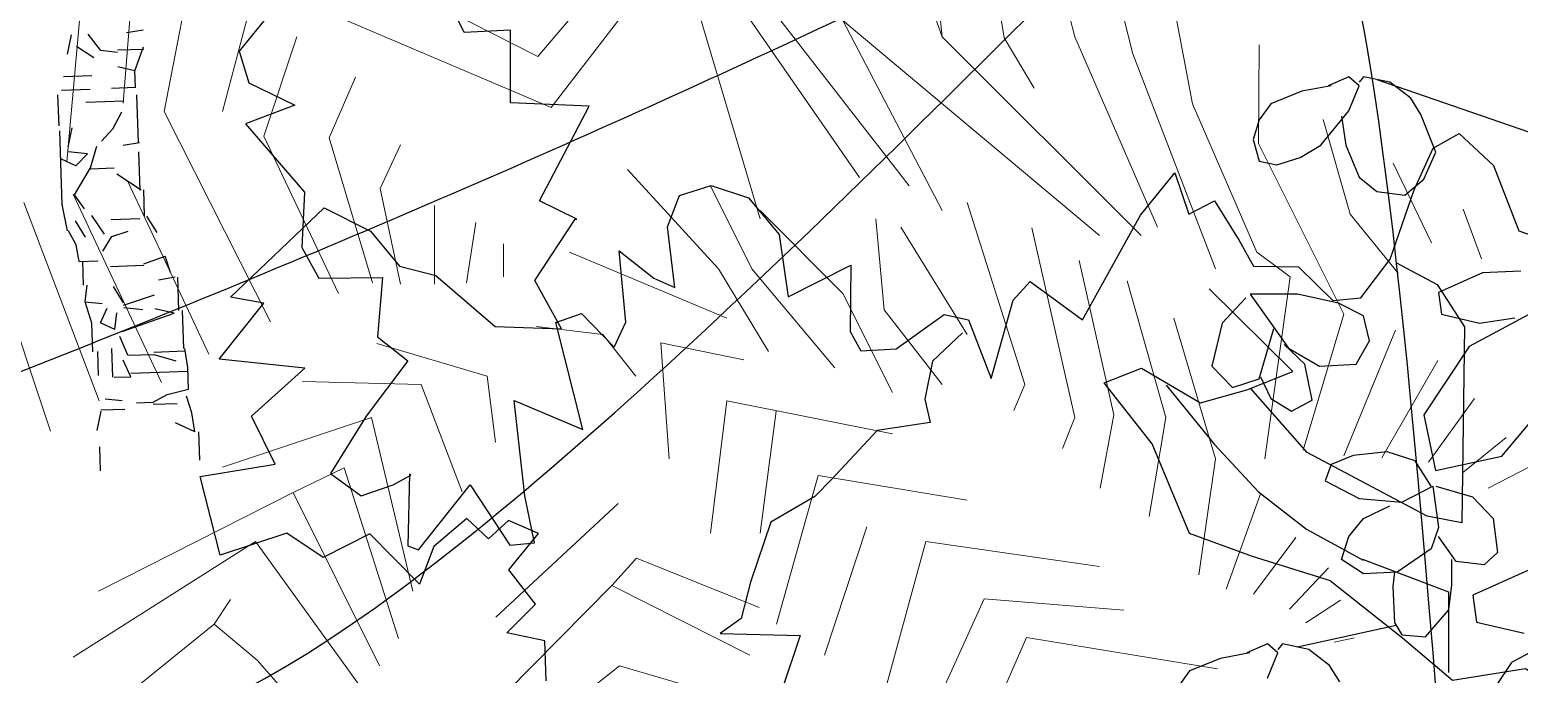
# Model space of a CAD drawing. Header units: metres. Extents: x 10 to 239, y 2 to 253.
# Drawn here: x 61.779 to 65.144, y 235.907 to 237.365 of the extents above; entities that cross this region are included whole.
import ezdxf

# ---------------------------------------------------------------- set-up
doc = ezdxf.new("R2010")
doc.units = ezdxf.units.M
doc.header["$MEASUREMENT"] = 0
doc.layers.add('1', color=7, linetype='Continuous')
doc.layers.add('bloques ARBOLES', color=7, linetype='Continuous', true_color=0xb8d897)

# ---------------------------------------------------------------- blocks, each defined once
blk = doc.blocks.new('arbolote')
at = {"layer": 'bloques ARBOLES'}
for points in [[(3.4838, 5.785), (3.4814, 5.8759), (3.3952, 5.8939), (3.4603, 5.9583), (3.4, 6.036), (3.4666, 6.1181), (3.3993, 6.1476), (3.354, 6.1065), (3.3051, 6.1524), (3.2301, 6.0889), (3.1982, 6.0039), (3.1375, 6.0647), (3.0861, 6.1177), (2.98, 6.0638), (2.898, 6.1194), (2.7474, 6.0691), (2.7024, 6.2471), (2.872, 6.2749), (2.8183, 6.3839), (2.9388, 6.4924), (2.7453, 6.5124), (2.8464, 6.6395), (2.7708, 6.6527), (2.9828, 6.8553), (2.9828, 6.8553), (3.0869, 6.8019), (3.1531, 6.7227), (3.235, 6.702), (3.3689, 6.5863), (3.5188, 6.5809), (3.4582, 6.6905), (3.5493, 6.8293), (3.5533, 6.829), (3.4691, 6.8708), (3.5814, 7.0846), (3.4038, 7.0923), (3.4035, 7.2567), (3.2985, 7.2514), (3.239, 7.3749)], [(-2.3106, 7.3842), (-2.3693, 7.3124), (-2.3473, 7.2408), (-2.243, 7.1904), (-2.355, 7.1479), (-2.2214, 6.9934), (-2.2278, 6.8684), (-2.1888, 6.7985), (-2.0452, 6.8005), (-2.0563, 6.666), (-1.9881, 6.6116), (-2.0821, 6.4869), (-2.1626, 6.3571), (-2.0931, 6.3065), (-2.0213, 6.3315), (-1.9816, 6.3531), (-1.9844, 6.3563), (-1.9879, 6.1932), (-1.9638, 6.1843), (-1.847, 6.331), (-1.7577, 6.1951), (-1.7015, 6.2004), (-1.7235, 6.3068), (-1.7476, 6.5219), (-1.5927, 6.4563), (-1.6533, 6.6984), (-1.5958, 6.7185), (-1.5215, 6.6426), (-1.4958, 6.6993), (-1.5104, 6.8608), (-1.4319, 6.7985), (-1.3848, 6.7777), (-1.4013, 6.9145), (-1.3745, 6.986), (-1.303, 7.008), (-1.2186, 6.9801), (-1.1488, 6.8976), (-1.1286, 6.7565), (-0.9872, 6.8285), (-0.9887, 6.6782), (-0.9644, 6.6344), (-0.8844, 6.6387), (-0.7764, 6.7164), (-0.7215, 6.7049), (-0.6698, 6.5721), (-0.6203, 6.7493), (-0.582, 6.7909), (-0.4636, 6.7044), (-0.3325, 6.9416), (-0.2549, 7.0367), (-0.2237, 6.9435), (-0.1655, 6.9736), (-0.1101, 6.8843), (-0.0771, 6.8258), (0.0243, 6.8244), (0.1017, 6.7483), (0.1649, 6.754), (0.231, 6.8421), (0.2858, 6.9989), (0.3284, 7.093), (0.3869, 7.126), (0.4646, 7.0538), (0.5221, 6.9057), (0.5869, 6.8834)], [(0.2442, 6.8341), (0.3375, 6.7843), (0.3995, 6.6887), (0.3936, 6.2457)], [(-0.0926, 6.5464), (0.0111, 6.5874), (-0.1776, 6.7745)], [(-0.735, 6.6751), (-0.803, 6.611), (-0.8201, 6.5248), (-0.8076, 6.472), (-0.9276, 6.454), (-1.0303, 6.344), (-1.0683, 6.3053), (-1.1678, 6.2468), (-1.2139, 6.1112), (-1.2346, 6.0293), (-1.2822, 5.9954), (-1.1014, 5.9904), (-1.1846, 5.7433)], [(0.0964, 6.1142), (-0.0793, 6.1691), (-0.2219, 6.2214), (-0.3067, 6.4243), (-0.415, 6.562), (-0.3308, 6.5956), (-0.1973, 6.5167), (-0.0926, 6.5464)], [(-0.2745, 6.5566), (-0.1656, 6.4228), (-0.0658, 6.3153), (0.0425, 6.2309), (0.1707, 6.1611)], [(0.3936, 6.2457), (0.3153, 6.2605), (0.0441, 6.4046), (-0.0841, 6.5498)], [(0.1685, 6.1631), (0.3634, 6.0897), (0.3634, 5.9072)], [(0.0964, 6.1142), (0.2592, 5.9854), (0.3721, 5.8898), (0.5371, 5.9159), (0.6604, 5.8345)]]:
    blk.add_lwpolyline(points, dxfattribs=at)
blk = doc.blocks.new('A$C3F3B40B0')
at = {"layer": 'bloques ARBOLES'}
for p, q in [((143.2, 1127.4), (116.7, 1122.5)), ((159.1, 1135.5), (140.5, 1127.4)), ((168.3, 1127.4), (159.1, 1135.5)), ((159.1, 1104.8), (168.3, 1127.4)), ((172.3, 1135.5), (168.3, 1130.6)), ((196.1, 1130.6), (172.3, 1135.5)), ((338.3, 1079.5), (184.7, 1132.6)), ((214.7, 1116.1), (196.1, 1130.6)), ((116.7, 1122.5), (88.9, 1111.2)), ((223.9, 1101.5), (214.7, 1116.1)), ((88.9, 1111.2), (78.3, 1096.7)), ((133.9, 1074), (159.1, 1104.8)), ((152.5, 1099.9), (156.4, 1074)), ((237.2, 1067.6), (223.9, 1101.5)), ((78.3, 1096.7), (73.1, 1078.9)), ((73.1, 1078.9), (78.3, 1059.5)), ((115.4, 1062.7), (133.9, 1074)), ((156.4, 1074), (168.3, 1045)), ((78.3, 1059.5), (94.2, 1056.3)), ((94.2, 1056.3), (115.4, 1062.7)), ((226.6, 1043.3), (237.2, 1067.6)), ((168.3, 1045), (184.2, 1032)), ((184.2, 1032), (209.4, 1028.8)), ((209.4, 1028.8), (226.6, 1043.3)), ((279.3, 958.9), (239.6, 941.1)), ((313.8, 960.5), (279.3, 958.9)), ((70.4, 939.6), (88.9, 913.7)), ((112.8, 939.6), (70.4, 939.6)), ((149.8, 931.5), (112.8, 939.6)), ((239.6, 941.1), (242.3, 921.7)), ((357.4, 941.1), (267.4, 892.6)), ((66.4, 936.4), (45.3, 913.7)), ((172.3, 920.2), (149.8, 931.5)), ((45.3, 913.7), (36, 874.9)), ((88.9, 913.7), (104.8, 891.1)), ((177.6, 897.6), (172.3, 920.2)), ((242.3, 921.7), (276.7, 913.6)), ((276.7, 913.6), (308.5, 918.5)), ((78.3, 863.6), (91.6, 908.9)), ((165.7, 876.6), (177.6, 897.6)), ((119.4, 876.6), (100.8, 894.3)), ((104.8, 891.1), (132.6, 874.9)), ((267.4, 892.6), (226.4, 831.2)), ((36, 874.9), (54.5, 855.6)), ((126, 844.2), (119.4, 876.6)), ((132.6, 874.9), (165.7, 876.6)), ((54.5, 855.6), (78.3, 863.6)), ((79.7, 865.3), (88.9, 845.9)), ((88.9, 845.9), (107.5, 834.5)), ((107.5, 834.5), (126, 844.2)), ((226.4, 831.2), (237, 781.1)), ((296.6, 794), (337.6, 842.5)), ((163, 794.5), (143.2, 786.4)), ((193.5, 797.7), (163, 794.5)), ((218.6, 789.6), (193.5, 797.7)), ((237, 781.1), (296.6, 794)), ((143.2, 786.4), (137.9, 771.8)), ((233.2, 767), (218.6, 789.6)), ((137.9, 771.8), (168.3, 755.7)), ((206.7, 752.4), (234.5, 767)), ((234.5, 767), (239.8, 729.8)), ((237.2, 767), (270.2, 757.3)), ((168.3, 755.7), (206.7, 752.4)), ((270.2, 757.3), (288.8, 737.9)), ((159.1, 721.7), (172.3, 737.9)), ((172.3, 737.9), (196.1, 749.2)), ((288.8, 737.9), (292.7, 707.2)), ((239.8, 729.8), (233.2, 710.4)), ((152.5, 700.7), (159.1, 721.7)), ((233.2, 710.4), (202.7, 689.4)), ((255.7, 699.1), (239.8, 721.7)), ((172.3, 687.8), (152.5, 700.7)), ((251.7, 678.1), (251.7, 700.7)), ((280.8, 695.9), (255.7, 699.1)), ((292.7, 707.2), (280.8, 695.9)), ((202.7, 689.4), (172.3, 687.8)), ((200.1, 689.4), (198.8, 676.5)), ((320.2, 691), (270.6, 668.7)), ((198.8, 676.5), (200.1, 644.2)), ((249.1, 655.5), (251.7, 678.1)), ((270.6, 668.7), (273.9, 644.5)), ((417.8, 668.7), (305.3, 608.1)), ((200.1, 644.2), (206.7, 632.9)), ((227.9, 631.2), (249.1, 655.5)), ((273.9, 644.5), (316.9, 634.4)), ((201.7, 641.3), (112.8, 621.9)), ((206.7, 632.9), (227.9, 631.2)), ((70.1, 616.7), (43.7, 611.8)), ((86, 624.8), (67.5, 616.7)), ((95.3, 616.7), (86, 624.8)), ((86, 594.1), (95.3, 616.7)), ((99.3, 624.8), (95.3, 619.9)), ((123.1, 619.9), (99.3, 624.8)), ((141.6, 605.4), (123.1, 619.9)), ((43.7, 611.8), (15.9, 600.5)), ((150.9, 590.8), (141.6, 605.4)), ((305.3, 608.1), (254, 531.4)), ((15.9, 600.5), (5.3, 586))]:
    blk.add_line(p, q, dxfattribs=at)
blk = doc.blocks.new('arb-alz-77')
at = {"layer": 'bloques ARBOLES', "linetype": 'Continuous'}
for p, q in [((-0.4101, 1.8539), (-0.3887, 1.9541)), ((-0.4101, 1.8539), (-0.3887, 1.9541)), ((-0.4101, 1.8539), (-0.3887, 1.9541)), ((-0.4101, 1.8539), (-0.3887, 1.9541)), ((-0.4101, 1.8539), (-0.3887, 1.9541)), ((-0.2364, 1.8721), (-0.3015, 1.9571)), ((-0.2364, 1.8721), (-0.3015, 1.9571)), ((-0.2364, 1.8721), (-0.3015, 1.9571)), ((-0.0158, 1.9792), (-0.1025, 1.9638)), ((-0.0158, 1.9792), (-0.1025, 1.9638)), ((-0.0158, 1.9792), (-0.1025, 1.9638)), ((-0.0158, 1.9792), (-0.1025, 1.9638)), ((-0.0158, 1.9792), (-0.1025, 1.9638)), ((-0.0158, 1.9792), (-0.1025, 1.9638)), ((-0.2725, 1.8336), (-0.3617, 1.8928)), ((-0.2725, 1.8336), (-0.3617, 1.8928)), ((-0.2725, 1.8336), (-0.3617, 1.8928)), ((-0.2725, 1.8336), (-0.3617, 1.8928)), ((-0.1489, 1.8626), (-0.2364, 1.8721)), ((-0.1489, 1.8626), (-0.2364, 1.8721)), ((-0.1489, 1.8626), (-0.2364, 1.8721)), ((-0.1489, 1.8626), (-0.2364, 1.8721)), ((-0.1492, 1.875), (-0.0125, 1.8796)), ((-0.1492, 1.875), (-0.0125, 1.8796)), ((-0.1492, 1.875), (-0.0125, 1.8796)), ((-0.1492, 1.875), (-0.0125, 1.8796)), ((-0.1492, 1.875), (-0.0125, 1.8796)), ((-0.1492, 1.875), (-0.0125, 1.8796)), ((-0.1492, 1.875), (-0.0125, 1.8796)), ((-0.1492, 1.875), (-0.0125, 1.8796)), ((-0.1492, 1.875), (-0.0125, 1.8796)), ((-0.1492, 1.875), (-0.0125, 1.8796)), ((-0.0585, 1.766), (-0.0129, 1.8921)), ((-0.0585, 1.766), (-0.0129, 1.8921)), ((-0.0585, 1.766), (-0.0129, 1.8921)), ((-0.0585, 1.766), (-0.0129, 1.8921)), ((-0.0585, 1.766), (-0.0129, 1.8921)), ((-0.0585, 1.766), (-0.0129, 1.8921)), ((-0.0585, 1.766), (-0.0129, 1.8921)), ((-0.0585, 1.766), (-0.0129, 1.8921)), ((-0.0585, 1.766), (-0.1463, 1.788)), ((-0.2818, 1.7398), (-0.4311, 1.7347)), ((-0.2818, 1.7398), (-0.4311, 1.7347)), ((-0.2818, 1.7398), (-0.4311, 1.7347)), ((-0.2818, 1.7398), (-0.4311, 1.7347)), ((-0.2818, 1.7398), (-0.4311, 1.7347)), ((-0.2818, 1.7398), (-0.4311, 1.7347)), ((-0.2818, 1.7398), (-0.4311, 1.7347)), ((-0.2818, 1.7398), (-0.4311, 1.7347)), ((-0.2818, 1.7398), (-0.4311, 1.7347)), ((-0.0555, 1.679), (-0.0585, 1.766)), ((-0.4535, 1.4787), (-0.459, 1.6404)), ((-0.4535, 1.4787), (-0.459, 1.6404)), ((-0.4535, 1.4787), (-0.459, 1.6404)), ((-0.4535, 1.4787), (-0.459, 1.6404)), ((-0.4412, 1.6659), (-0.2919, 1.671)), ((-0.4412, 1.6659), (-0.2919, 1.671)), ((-0.4412, 1.6659), (-0.2919, 1.671)), ((-0.4412, 1.6659), (-0.2919, 1.671)), ((-0.0555, 1.679), (-0.1799, 1.6748)), ((-0.0555, 1.679), (-0.1799, 1.6748)), ((-0.0555, 1.679), (-0.1799, 1.6748)), ((-0.0555, 1.679), (-0.1799, 1.6748)), ((-0.0555, 1.679), (-0.1799, 1.6748)), ((-0.0555, 1.679), (-0.1799, 1.6748)), ((-0.0396, 1.3931), (-0.048, 1.6419)), ((-0.0396, 1.3931), (-0.048, 1.6419)), ((-0.0396, 1.3931), (-0.048, 1.6419)), ((-0.0396, 1.3931), (-0.048, 1.6419)), ((-0.0396, 1.3931), (-0.048, 1.6419)), ((-0.0396, 1.3931), (-0.048, 1.6419)), ((-0.0396, 1.3931), (-0.048, 1.6419)), ((-0.0396, 1.3931), (-0.048, 1.6419)), ((-0.0396, 1.3931), (-0.048, 1.6419)), ((-0.0396, 1.3931), (-0.048, 1.6419)), ((-0.1154, 1.6085), (-0.3145, 1.6017)), ((-0.1154, 1.6085), (-0.3145, 1.6017)), ((-0.1154, 1.6085), (-0.3145, 1.6017)), ((-0.1154, 1.6085), (-0.3145, 1.6017)), ((-0.1154, 1.6085), (-0.3145, 1.6017)), ((-0.1154, 1.6085), (-0.3145, 1.6017)), ((-0.1154, 1.6085), (-0.3145, 1.6017)), ((-0.1154, 1.6085), (-0.3145, 1.6017)), ((-0.1154, 1.6085), (-0.3145, 1.6017)), ((-0.1154, 1.6085), (-0.3145, 1.6017)), ((-0.1154, 1.6085), (-0.3145, 1.6017)), ((-0.1727, 1.4633), (-0.1259, 1.5521)), ((-0.1727, 1.4633), (-0.1259, 1.5521)), ((-0.1727, 1.4633), (-0.1259, 1.5521)), ((-0.1727, 1.4633), (-0.1259, 1.5521)), ((-0.1727, 1.4633), (-0.1259, 1.5521)), ((-0.1727, 1.4633), (-0.1259, 1.5521)), ((-0.1727, 1.4633), (-0.1259, 1.5521)), ((-0.1727, 1.4633), (-0.1259, 1.5521)), ((-0.4365, 1.0682), (-0.4495, 1.4539)), ((-0.4365, 1.0682), (-0.4495, 1.4539)), ((-0.4365, 1.0682), (-0.4495, 1.4539)), ((-0.4365, 1.0682), (-0.4495, 1.4539)), ((-0.4365, 1.0682), (-0.4495, 1.4539)), ((-0.4365, 1.0682), (-0.4495, 1.4539)), ((-0.4061, 1.3681), (-0.3847, 1.4685)), ((-0.4061, 1.3681), (-0.3847, 1.4685)), ((-0.4061, 1.3681), (-0.3847, 1.4685)), ((-0.4061, 1.3681), (-0.3847, 1.4685)), ((-0.4061, 1.3681), (-0.3847, 1.4685)), ((-0.4061, 1.3681), (-0.3847, 1.4685)), ((-0.4061, 1.3681), (-0.3847, 1.4685)), ((-0.4061, 1.3681), (-0.3847, 1.4685)), ((-0.4061, 1.3681), (-0.3847, 1.4685)), ((-0.4061, 1.3681), (-0.3847, 1.4685)), ((-0.4061, 1.3681), (-0.3847, 1.4685)), ((-0.4061, 1.3681), (-0.3847, 1.4685)), ((-0.4061, 1.3681), (-0.3847, 1.4685)), ((-0.4061, 1.3681), (-0.3847, 1.4685)), ((-0.4061, 1.3681), (-0.3847, 1.4685)), ((-0.2329, 1.399), (-0.1727, 1.4633)), ((-0.2329, 1.399), (-0.1727, 1.4633)), ((-0.2329, 1.399), (-0.1727, 1.4633)), ((-0.2329, 1.399), (-0.1727, 1.4633)), ((-0.2329, 1.399), (-0.1727, 1.4633)), ((-0.3055, 1.3342), (-0.4053, 1.3433)), ((-0.3055, 1.3342), (-0.4053, 1.3433)), ((-0.3055, 1.3342), (-0.3655, 1.2699)), ((-0.3055, 1.3342), (-0.3655, 1.2699)), ((-0.3055, 1.3342), (-0.3655, 1.2699)), ((-0.3055, 1.3342), (-0.3655, 1.2699)), ((-0.3055, 1.3342), (-0.3655, 1.2699)), ((-0.3055, 1.3342), (-0.3655, 1.2699)), ((-0.2904, 1.2599), (-0.2569, 1.3732)), ((-0.2904, 1.2599), (-0.2569, 1.3732)), ((-0.2904, 1.2599), (-0.2569, 1.3732)), ((-0.2904, 1.2599), (-0.2569, 1.3732)), ((-0.2904, 1.2599), (-0.2569, 1.3732)), ((-0.2904, 1.2599), (-0.2569, 1.3732)), ((-0.2904, 1.2599), (-0.2569, 1.3732)), ((-0.2904, 1.2599), (-0.2569, 1.3732)), ((-0.2904, 1.2599), (-0.2569, 1.3732)), ((-0.2904, 1.2599), (-0.2569, 1.3732)), ((-0.2904, 1.2599), (-0.2569, 1.3732)), ((-0.2904, 1.2599), (-0.2569, 1.3732)), ((-0.12, 1.3778), (-0.0334, 1.3933)), ((-0.12, 1.3778), (-0.0334, 1.3933)), ((-0.12, 1.3778), (-0.0334, 1.3933)), ((-0.12, 1.3778), (-0.0334, 1.3933)), ((-0.12, 1.3778), (-0.0334, 1.3933)), ((-0.0311, 1.1441), (-0.0379, 1.3433)), ((-0.0311, 1.1441), (-0.0379, 1.3433)), ((-0.0311, 1.1441), (-0.0379, 1.3433)), ((-0.0311, 1.1441), (-0.0379, 1.3433)), ((-0.0311, 1.1441), (-0.0379, 1.3433)), ((-0.0311, 1.1441), (-0.0379, 1.3433)), ((-0.0311, 1.1441), (-0.0379, 1.3433)), ((-0.3655, 1.2699), (-0.4414, 1.3047)), ((-0.3655, 1.2699), (-0.4414, 1.3047)), ((-0.3655, 1.2699), (-0.4414, 1.3047)), ((-0.3655, 1.2699), (-0.4414, 1.3047)), ((-0.3655, 1.2699), (-0.4414, 1.3047)), ((-0.3655, 1.2699), (-0.4414, 1.3047)), ((-0.3729, 1.1202), (-0.2904, 1.2599)), ((-0.3729, 1.1202), (-0.2904, 1.2599)), ((-0.3729, 1.1202), (-0.2904, 1.2599)), ((-0.3729, 1.1202), (-0.2904, 1.2599)), ((-0.3729, 1.1202), (-0.2904, 1.2599)), ((-0.3729, 1.1202), (-0.2904, 1.2599)), ((-0.3729, 1.1202), (-0.2904, 1.2599)), ((-0.1659, 1.258), (-0.2902, 1.2538)), ((-0.1659, 1.258), (-0.2902, 1.2538)), ((-0.1659, 1.258), (-0.2902, 1.2538)), ((-0.1659, 1.258), (-0.2902, 1.2538)), ((-0.1659, 1.258), (-0.2902, 1.2538)), ((-0.1659, 1.258), (-0.2902, 1.2538)), ((-0.1659, 1.258), (-0.2902, 1.2538)), ((-0.025, 1.1444), (-0.1523, 1.2273)), ((-0.025, 1.1444), (-0.1523, 1.2273)), ((-0.025, 1.1444), (-0.1523, 1.2273)), ((-0.3206, 1.0472), (-0.3729, 1.1202)), ((-0.3206, 1.0472), (-0.3729, 1.1202)), ((-0.3206, 1.0472), (-0.3729, 1.1202)), ((-0.3206, 1.0472), (-0.3729, 1.1202)), ((-0.0079, 1.0079), (-0.0125, 1.1448)), ((-0.0079, 1.0079), (-0.0125, 1.1448)), ((-0.0079, 1.0079), (-0.0125, 1.1448)), ((-0.0079, 1.0079), (-0.0125, 1.1448)), ((-0.0079, 1.0079), (-0.0125, 1.1448)), ((-0.0079, 1.0079), (-0.0125, 1.1448)), ((-0.4101, 0.932), (-0.4365, 1.0682)), ((-0.4101, 0.932), (-0.4365, 1.0682)), ((-0.2165, 0.9137), (-0.282, 1.0111)), ((-0.2165, 0.9137), (-0.282, 1.0111)), ((-0.2165, 0.9137), (-0.282, 1.0111)), ((-0.2165, 0.9137), (-0.282, 1.0111)), ((-0.2165, 0.9137), (-0.282, 1.0111)), ((-0.2165, 0.9137), (-0.282, 1.0111)), ((-0.3641, 0.8589), (-0.4039, 0.9323)), ((-0.3641, 0.8589), (-0.4039, 0.9323)), ((-0.3641, 0.8589), (-0.4039, 0.9323)), ((-0.3641, 0.8589), (-0.4039, 0.9323)), ((-0.3641, 0.8589), (-0.4039, 0.9323)), ((-0.3641, 0.8589), (-0.4039, 0.9323)), ((-0.3641, 0.8589), (-0.4039, 0.9323)), ((-0.3641, 0.8589), (-0.4039, 0.9323)), ((-0.3641, 0.8589), (-0.4039, 0.9323)), ((-0.3641, 0.8589), (-0.4039, 0.9323)), ((-0.3156, 0.898), (-0.3683, 0.9833)), ((-0.3156, 0.898), (-0.3683, 0.9833)), ((-0.3156, 0.898), (-0.3683, 0.9833)), ((-0.3156, 0.898), (-0.3683, 0.9833)), ((-0.3156, 0.898), (-0.3683, 0.9833)), ((-0.0324, 0.9946), (-0.1817, 0.9896)), ((-0.0324, 0.9946), (-0.1817, 0.9896)), ((-0.0324, 0.9946), (-0.1817, 0.9896)), ((-0.0324, 0.9946), (-0.1817, 0.9896)), ((0.0573, 0.9229), (0.0045, 1.0084)), ((0.0573, 0.9229), (0.0045, 1.0084)), ((0.0573, 0.9229), (0.0045, 1.0084)), ((-0.3488, 0.7721), (-0.3641, 0.8589)), ((-0.3488, 0.7721), (-0.3641, 0.8589)), ((-0.3488, 0.7721), (-0.3641, 0.8589)), ((-0.3488, 0.7721), (-0.3641, 0.8589)), ((-0.3488, 0.7721), (-0.3641, 0.8589)), ((-0.3488, 0.7721), (-0.3641, 0.8589)), ((-0.2259, 0.8262), (-0.1787, 0.9025)), ((-0.2259, 0.8262), (-0.1787, 0.9025)), ((-0.2259, 0.8262), (-0.1787, 0.9025)), ((-0.2259, 0.8262), (-0.1787, 0.9025)), ((-0.1787, 0.9025), (-0.0925, 0.9303)), ((-0.1787, 0.9025), (-0.0925, 0.9303)), ((-0.1787, 0.9025), (-0.0925, 0.9303)), ((-0.1787, 0.9025), (-0.0925, 0.9303)), ((-0.1787, 0.9025), (-0.0925, 0.9303)), ((-0.1787, 0.9025), (-0.0925, 0.9303)), ((-0.1787, 0.9025), (-0.0925, 0.9303)), ((-0.1787, 0.9025), (-0.0925, 0.9303)), ((-0.1787, 0.9025), (-0.0925, 0.9303)), ((-0.1787, 0.9025), (-0.0925, 0.9303)), ((-0.012, 0.7587), (0.0987, 0.7998)), ((-0.012, 0.7587), (0.0987, 0.7998)), ((-0.012, 0.7587), (0.0987, 0.7998)), ((-0.012, 0.7587), (0.0987, 0.7998)), ((-0.012, 0.7587), (0.0987, 0.7998)), ((0.1266, 0.7136), (0.0987, 0.7998)), ((0.1266, 0.7136), (0.0987, 0.7998)), ((0.1266, 0.7136), (0.0987, 0.7998)), ((0.1266, 0.7136), (0.0987, 0.7998)), ((0.1266, 0.7136), (0.0987, 0.7998)), ((0.1266, 0.7136), (0.0987, 0.7998)), ((0.1266, 0.7136), (0.0987, 0.7998)), ((0.1266, 0.7136), (0.0987, 0.7998)), ((0.1266, 0.7136), (0.0987, 0.7998)), ((0.1266, 0.7136), (0.0987, 0.7998)), ((0.1266, 0.7136), (0.0987, 0.7998)), ((-0.3488, 0.7721), (-0.2492, 0.7756)), ((-0.3488, 0.7721), (-0.2492, 0.7756)), ((-0.3488, 0.7721), (-0.2492, 0.7756)), ((-0.3488, 0.7721), (-0.2492, 0.7756)), ((-0.3488, 0.7721), (-0.2492, 0.7756)), ((-0.3259, 0.6484), (-0.3301, 0.7728)), ((-0.3259, 0.6484), (-0.3301, 0.7728)), ((-0.3259, 0.6484), (-0.3301, 0.7728)), ((-0.3259, 0.6484), (-0.3301, 0.7728)), ((-0.3259, 0.6484), (-0.3301, 0.7728)), ((-0.3259, 0.6484), (-0.3301, 0.7728)), ((-0.1859, 0.7465), (-0.0118, 0.7524)), ((-0.1859, 0.7465), (-0.0118, 0.7524)), ((-0.3166, 0.5616), (-0.3072, 0.649)), ((-0.3166, 0.5616), (-0.3072, 0.649)), ((-0.3166, 0.5616), (-0.3072, 0.649)), ((-0.1172, 0.5558), (-0.17, 0.6413)), ((-0.1172, 0.5558), (-0.17, 0.6413)), ((0.1522, 0.6895), (0.0656, 0.6741)), ((0.1522, 0.6895), (0.0656, 0.6741)), ((0.1522, 0.6895), (0.0656, 0.6741)), ((0.1707, 0.5157), (0.1648, 0.69)), ((0.1707, 0.5157), (0.1648, 0.69)), ((0.1707, 0.5157), (0.1648, 0.69)), ((0.1707, 0.5157), (0.1648, 0.69)), ((0.1707, 0.5157), (0.1648, 0.69)), ((0.1707, 0.5157), (0.1648, 0.69)), ((0.1707, 0.5157), (0.1648, 0.69)), ((0.1707, 0.5157), (0.1648, 0.69)), ((0.1707, 0.5157), (0.1648, 0.69)), ((0.1707, 0.5157), (0.1648, 0.69)), ((0.1707, 0.5157), (0.1648, 0.69)), ((0.1707, 0.5157), (0.1648, 0.69)), ((0.1707, 0.5157), (0.1648, 0.69)), ((0.1707, 0.5157), (0.1648, 0.69)), ((0.1707, 0.5157), (0.1648, 0.69)), ((0.1707, 0.5157), (0.1648, 0.69)), ((0.1707, 0.5157), (0.1648, 0.69)), ((0.1707, 0.5157), (0.1648, 0.69)), ((0.1707, 0.5157), (0.1648, 0.69)), ((0.1707, 0.5157), (0.1648, 0.69)), ((0.1707, 0.5157), (0.1648, 0.69)), ((0.1707, 0.5157), (0.1648, 0.69)), ((0.1707, 0.5157), (0.1648, 0.69)), ((0.1707, 0.5157), (0.1648, 0.69)), ((0.1707, 0.5157), (0.1648, 0.69)), ((0.1707, 0.5157), (0.1648, 0.69)), ((0.1707, 0.5157), (0.1648, 0.69)), ((0.1707, 0.5157), (0.1648, 0.69)), ((0.1707, 0.5157), (0.1648, 0.69)), ((-0.3166, 0.5616), (-0.2292, 0.5521)), ((-0.2818, 0.4507), (-0.3166, 0.5616)), ((-0.3166, 0.5616), (-0.2292, 0.5521)), ((-0.3166, 0.5616), (-0.2292, 0.5521)), ((-0.3166, 0.5616), (-0.2292, 0.5521)), ((-0.3166, 0.5616), (-0.2292, 0.5521)), ((-0.2818, 0.4507), (-0.3166, 0.5616)), ((-0.3166, 0.5616), (-0.2292, 0.5521)), ((-0.2818, 0.4507), (-0.3166, 0.5616)), ((-0.2818, 0.4507), (-0.3166, 0.5616)), ((-0.2818, 0.4507), (-0.3166, 0.5616)), ((-0.2818, 0.4507), (-0.3166, 0.5616)), ((-0.3166, 0.5616), (-0.2292, 0.5521)), ((-0.3166, 0.5616), (-0.2292, 0.5521)), ((-0.3166, 0.5616), (-0.2292, 0.5521)), ((-0.3166, 0.5616), (-0.2292, 0.5521)), ((-0.3166, 0.5616), (-0.2292, 0.5521)), ((-0.3166, 0.5616), (-0.2292, 0.5521)), ((-0.3166, 0.5616), (-0.2292, 0.5521)), ((-0.3166, 0.5616), (-0.2292, 0.5521)), ((-0.3166, 0.5616), (-0.2292, 0.5521)), ((-0.2818, 0.4507), (-0.3166, 0.5616)), ((-0.1169, 0.5434), (0.0433, 0.5987)), ((-0.1169, 0.5434), (0.0433, 0.5987)), ((-0.1169, 0.5434), (0.0433, 0.5987)), ((-0.1169, 0.5434), (0.0433, 0.5987)), ((-0.1169, 0.5434), (0.0433, 0.5987)), ((-0.1169, 0.5434), (0.0433, 0.5987)), ((-0.1169, 0.5434), (0.0433, 0.5987)), ((-0.2382, 0.4521), (-0.2035, 0.528)), ((-0.2382, 0.4521), (-0.2035, 0.528)), ((-0.2382, 0.4521), (-0.2035, 0.528)), ((-0.2382, 0.4521), (-0.2035, 0.528)), ((-0.2382, 0.4521), (-0.2035, 0.528)), ((-0.2382, 0.4521), (-0.2035, 0.528)), ((-0.2382, 0.4521), (-0.2035, 0.528)), ((-0.2382, 0.4521), (-0.2035, 0.528)), ((-0.2382, 0.4521), (-0.2035, 0.528)), ((-0.2382, 0.4521), (-0.2035, 0.528)), ((-0.2382, 0.4521), (-0.2035, 0.528)), ((-0.1624, 0.4173), (-0.1528, 0.5048)), ((-0.1624, 0.4173), (-0.1528, 0.5048)), ((-0.1624, 0.4173), (-0.1528, 0.5048)), ((-0.1624, 0.4173), (-0.1528, 0.5048)), ((-0.1624, 0.4173), (-0.1528, 0.5048)), ((-0.1246, 0.4062), (0.1462, 0.5025)), ((-0.1246, 0.4062), (0.1462, 0.5025)), ((-0.1246, 0.4062), (0.1462, 0.5025)), ((-0.1164, 0.531), (-0.0164, 0.5219)), ((-0.1164, 0.531), (-0.0164, 0.5219)), ((-0.1164, 0.531), (-0.0164, 0.5219)), ((-0.1164, 0.531), (-0.0164, 0.5219)), ((-0.1164, 0.531), (-0.0164, 0.5219)), ((0.1462, 0.5025), (0.0458, 0.524)), ((0.1462, 0.5025), (0.0458, 0.524)), ((0.1462, 0.5025), (0.0458, 0.524)), ((0.1462, 0.5025), (0.0458, 0.524)), ((0.196, 0.3173), (0.1893, 0.5163)), ((0.196, 0.3173), (0.1893, 0.5163)), ((0.196, 0.3173), (0.1893, 0.5163)), ((0.196, 0.3173), (0.1893, 0.5163)), ((0.196, 0.3173), (0.1893, 0.5163)), ((0.196, 0.3173), (0.1893, 0.5163)), ((0.196, 0.3173), (0.1893, 0.5163)), ((0.196, 0.3173), (0.1893, 0.5163)), ((-0.2768, 0.3013), (-0.2818, 0.4507)), ((-0.2768, 0.3013), (-0.2818, 0.4507)), ((-0.2768, 0.3013), (-0.2818, 0.4507)), ((-0.2768, 0.3013), (-0.2818, 0.4507)), ((-0.2768, 0.3013), (-0.2818, 0.4507)), ((-0.2768, 0.3013), (-0.2818, 0.4507)), ((-0.2768, 0.3013), (-0.2818, 0.4507)), ((-0.2768, 0.3013), (-0.2818, 0.4507)), ((-0.2768, 0.3013), (-0.2818, 0.4507)), ((-0.2768, 0.3013), (-0.2818, 0.4507)), ((-0.2768, 0.3013), (-0.2818, 0.4507)), ((-0.2768, 0.3013), (-0.2818, 0.4507)), ((-0.1624, 0.4173), (-0.2382, 0.4521)), ((-0.1624, 0.4173), (-0.2382, 0.4521)), ((-0.1624, 0.4173), (-0.2382, 0.4521)), ((-0.1624, 0.4173), (-0.2382, 0.4521)), ((-0.1624, 0.4173), (-0.2382, 0.4521)), ((-0.1624, 0.4173), (-0.2382, 0.4521)), ((-0.1624, 0.4173), (-0.2382, 0.4521)), ((-0.1624, 0.4173), (-0.2382, 0.4521)), ((-0.1624, 0.4173), (-0.2382, 0.4521)), ((-0.1624, 0.4173), (-0.2382, 0.4521)), ((-0.1624, 0.4173), (-0.2382, 0.4521)), ((-0.1624, 0.4173), (-0.2382, 0.4521)), ((-0.1726, 0.1677), (-0.1776, 0.3172)), ((-0.1726, 0.1677), (-0.1776, 0.3172)), ((-0.1726, 0.1677), (-0.1776, 0.3172)), ((-0.1726, 0.1677), (-0.1776, 0.3172)), ((-0.1726, 0.1677), (-0.1776, 0.3172)), ((-0.1726, 0.1677), (-0.1776, 0.3172)), ((-0.0954, 0.2825), (-0.1362, 0.3808)), ((-0.0954, 0.2825), (-0.1362, 0.3808)), ((-0.0954, 0.2825), (-0.1362, 0.3808)), ((0.218, 0.2183), (0.2023, 0.3175)), ((0.218, 0.2183), (0.2023, 0.3175)), ((0.218, 0.2183), (0.2023, 0.3175)), ((0.218, 0.2183), (0.2023, 0.3175)), ((0.218, 0.2183), (0.2023, 0.3175)), ((0.218, 0.2183), (0.2023, 0.3175)), ((0.218, 0.2183), (0.2023, 0.3175)), ((-0.2477, 0.1778), (-0.2519, 0.3022)), ((-0.2477, 0.1778), (-0.2519, 0.3022)), ((-0.2477, 0.1778), (-0.2519, 0.3022)), ((-0.2477, 0.1778), (-0.2519, 0.3022)), ((-0.2477, 0.1778), (-0.2519, 0.3022)), ((-0.2477, 0.1778), (-0.2519, 0.3022)), ((-0.2477, 0.1778), (-0.2519, 0.3022)), ((-0.2477, 0.1778), (-0.2519, 0.3022)), ((-0.0792, 0.1709), (-0.1196, 0.2569)), ((-0.0792, 0.1709), (-0.1196, 0.2569)), ((-0.0792, 0.1709), (-0.1196, 0.2569)), ((-0.0792, 0.1709), (-0.1196, 0.2569)), ((-0.0792, 0.1709), (-0.1196, 0.2569)), ((-0.0792, 0.1709), (-0.1196, 0.2569)), ((-0.0792, 0.1709), (-0.1196, 0.2569)), ((-0.0792, 0.1709), (-0.1196, 0.2569)), ((-0.0954, 0.2825), (0.0413, 0.2871)), ((-0.0954, 0.2825), (0.0413, 0.2871)), ((-0.0954, 0.2825), (0.0413, 0.2871)), ((-0.0954, 0.2825), (0.0413, 0.2871)), ((-0.0954, 0.2825), (0.0413, 0.2871)), ((-0.0954, 0.2825), (0.0413, 0.2871)), ((-0.0954, 0.2825), (0.0413, 0.2871)), ((-0.0954, 0.2825), (0.0413, 0.2871)), ((-0.0954, 0.2825), (0.0413, 0.2871)), ((-0.0954, 0.2825), (0.0413, 0.2871)), ((-0.0954, 0.2825), (0.0413, 0.2871)), ((0.0409, 0.2996), (0.2026, 0.3051)), ((0.0409, 0.2996), (0.2026, 0.3051)), ((0.0409, 0.2996), (0.2026, 0.3051)), ((0.0409, 0.2996), (0.2026, 0.3051)), ((0.0409, 0.2996), (0.2026, 0.3051)), ((0.0409, 0.2996), (0.2026, 0.3051)), ((0.0409, 0.2996), (0.2026, 0.3051)), ((0.0409, 0.2996), (0.2026, 0.3051)), ((0.0409, 0.2996), (0.2026, 0.3051)), ((0.0409, 0.2996), (0.2026, 0.3051)), ((0.0409, 0.2996), (0.2026, 0.3051)), ((0.0409, 0.2996), (0.2026, 0.3051)), ((0.0409, 0.2996), (0.2026, 0.3051)), ((0.0413, 0.2871), (0.1545, 0.2537)), ((0.0413, 0.2871), (0.1545, 0.2537)), ((0.0413, 0.2871), (0.1545, 0.2537)), ((0.0413, 0.2871), (0.1545, 0.2537)), ((0.0413, 0.2871), (0.1545, 0.2537)), ((0.0413, 0.2871), (0.1545, 0.2537)), ((-0.1664, 0.168), (-0.0792, 0.1709)), ((-0.1664, 0.168), (-0.0792, 0.1709)), ((-0.1664, 0.168), (-0.0792, 0.1709)), ((-0.1664, 0.168), (-0.0792, 0.1709)), ((-0.1664, 0.168), (-0.0792, 0.1709)), ((-0.1664, 0.168), (-0.0792, 0.1709)), ((-0.1664, 0.168), (-0.0792, 0.1709)), ((-0.0799, 0.1896), (0.2187, 0.1997)), ((-0.0799, 0.1896), (0.2187, 0.1997)), ((-0.0799, 0.1896), (0.2187, 0.1997)), ((-0.0799, 0.1896), (0.2187, 0.1997)), ((-0.0799, 0.1896), (0.2187, 0.1997)), ((-0.0799, 0.1896), (0.2187, 0.1997)), ((-0.0799, 0.1896), (0.2187, 0.1997)), ((-0.0799, 0.1896), (0.2187, 0.1997)), ((-0.0799, 0.1896), (0.2187, 0.1997)), ((-0.0799, 0.1896), (0.2187, 0.1997)), ((-0.0799, 0.1896), (0.2187, 0.1997)), ((-0.0799, 0.1896), (0.2187, 0.1997)), ((-0.0799, 0.1896), (0.2187, 0.1997)), ((-0.0799, 0.1896), (0.2187, 0.1997)), ((-0.0799, 0.1896), (0.2187, 0.1997)), ((-0.0799, 0.1896), (0.2187, 0.1997)), ((-0.0799, 0.1896), (0.2187, 0.1997)), ((-0.0799, 0.1896), (0.2187, 0.1997)), ((-0.0799, 0.1896), (0.2187, 0.1997)), ((-0.0799, 0.1896), (0.2187, 0.1997)), ((0.2218, 0.1064), (0.218, 0.2183)), ((0.2218, 0.1064), (0.218, 0.2183)), ((0.2218, 0.1064), (0.218, 0.2183)), ((0.2218, 0.1064), (0.218, 0.2183)), ((0.2218, 0.1064), (0.218, 0.2183)), ((0.2218, 0.1064), (0.218, 0.2183)), ((0.0374, 0.0379), (0.1106, 0.0778)), ((0.0374, 0.0379), (0.1106, 0.0778)), ((0.1106, 0.0778), (0.2218, 0.1064)), ((0.1106, 0.0778), (0.2218, 0.1064)), ((0.1106, 0.0778), (0.2218, 0.1064)), ((0.1106, 0.0778), (0.2218, 0.1064)), ((0.1106, 0.0778), (0.2218, 0.1064)), ((0.1106, 0.0778), (0.2218, 0.1064)), ((-0.2354, -0.0024), (-0.1109, 0.0018)), ((-0.2354, -0.0024), (-0.1109, 0.0018)), ((-0.2354, -0.0024), (-0.1109, 0.0018)), ((-0.2354, -0.0024), (-0.1109, 0.0018)), ((-0.2354, -0.0024), (-0.1109, 0.0018)), ((-0.2354, -0.0024), (-0.1109, 0.0018)), ((-0.2354, -0.0024), (-0.1109, 0.0018)), ((-0.2354, -0.0024), (-0.1109, 0.0018)), ((-0.1248, 0.0449), (-0.2124, 0.0543)), ((-0.1248, 0.0449), (-0.2124, 0.0543)), ((-0.1248, 0.0449), (-0.2124, 0.0543)), ((-0.1248, 0.0449), (-0.2124, 0.0543)), ((-0.1248, 0.0449), (-0.2124, 0.0543)), ((-0.1248, 0.0449), (-0.2124, 0.0543)), ((-0.1248, 0.0449), (-0.2124, 0.0543)), ((-0.1248, 0.0449), (-0.2124, 0.0543)), ((-0.1248, 0.0449), (-0.2124, 0.0543)), ((-0.1248, 0.0449), (-0.2124, 0.0543)), ((-0.1248, 0.0449), (-0.2124, 0.0543)), ((-0.1248, 0.0449), (-0.2124, 0.0543)), ((-0.1248, 0.0449), (-0.2124, 0.0543)), ((-0.1248, 0.0449), (-0.2124, 0.0543)), ((-0.0498, 0.035), (0.0374, 0.0379)), ((-0.0498, 0.035), (0.0374, 0.0379)), ((-0.0498, 0.035), (0.0374, 0.0379)), ((0.1622, 0.0297), (0.0377, 0.0255)), ((0.1622, 0.0297), (0.0377, 0.0255)), ((0.1622, 0.0297), (0.0377, 0.0255)), ((0.1622, 0.0297), (0.0377, 0.0255)), ((0.1622, 0.0297), (0.0377, 0.0255)), ((0.1622, 0.0297), (0.0377, 0.0255)), ((0.1622, 0.0297), (0.0377, 0.0255)), ((0.1622, 0.0297), (0.0377, 0.0255)), ((0.1622, 0.0297), (0.0377, 0.0255)), ((0.1622, 0.0297), (0.0377, 0.0255)), ((0.1622, 0.0297), (0.0377, 0.0255)), ((0.1622, 0.0297), (0.0377, 0.0255)), ((0.1622, 0.0297), (0.0377, 0.0255)), ((0.1622, 0.0297), (0.0377, 0.0255)), ((0.1622, 0.0297), (0.0377, 0.0255)), ((0.2384, -0.0176), (0.2107, 0.0686)), ((0.2384, -0.0176), (0.2107, 0.0686)), ((0.2384, -0.0176), (0.2107, 0.0686)), ((0.2384, -0.0176), (0.2107, 0.0686)), ((0.2384, -0.0176), (0.2107, 0.0686)), ((-0.2352, -0.0087), (-0.2567, -0.1091)), ((-0.2352, -0.0087), (-0.2567, -0.1091)), ((-0.2352, -0.0087), (-0.2567, -0.1091)), ((-0.2352, -0.0087), (-0.2567, -0.1091)), ((-0.2352, -0.0087), (-0.2567, -0.1091)), ((0.2544, -0.1167), (0.153, -0.0702)), ((0.2544, -0.1167), (0.153, -0.0702)), ((0.2544, -0.1167), (0.153, -0.0702)), ((0.2544, -0.1167), (0.153, -0.0702)), ((0.2544, -0.1167), (0.153, -0.0702)), ((0.2544, -0.1167), (0.153, -0.0702)), ((0.2544, -0.1167), (0.153, -0.0702)), ((0.2544, -0.1167), (0.153, -0.0702)), ((0.2544, -0.1167), (0.153, -0.0702)), ((0.2544, -0.1167), (0.153, -0.0702)), ((0.2544, -0.1167), (0.153, -0.0702)), ((0.2544, -0.1167), (0.153, -0.0702)), ((0.2544, -0.1167), (0.153, -0.0702)), ((0.2544, -0.1167), (0.153, -0.0702)), ((0.2544, -0.1167), (0.153, -0.0702)), ((0.2544, -0.1167), (0.153, -0.0702)), ((0.2544, -0.1167), (0.153, -0.0702)), ((0.2544, -0.1167), (0.153, -0.0702)), ((0.2544, -0.1167), (0.153, -0.0702)), ((0.2544, -0.1167), (0.153, -0.0702)), ((0.2544, -0.1167), (0.2384, -0.0176)), ((0.2544, -0.1167), (0.2384, -0.0176)), ((0.2544, -0.1167), (0.2384, -0.0176)), ((0.2544, -0.1167), (0.2384, -0.0176)), ((0.2544, -0.1167), (0.2384, -0.0176)), ((0.2544, -0.1167), (0.2384, -0.0176)), ((0.2544, -0.1167), (0.2384, -0.0176)), ((0.2544, -0.1167), (0.2384, -0.0176)), ((0.273, -0.1161), (0.2781, -0.2654)), ((0.273, -0.1161), (0.2781, -0.2654)), ((0.273, -0.1161), (0.2781, -0.2654)), ((0.273, -0.1161), (0.2781, -0.2654)), ((0.273, -0.1161), (0.2781, -0.2654)), ((0.273, -0.1161), (0.2781, -0.2654)), ((0.273, -0.1161), (0.2781, -0.2654)), ((0.273, -0.1161), (0.2781, -0.2654)), ((0.273, -0.1161), (0.2781, -0.2654)), ((0.273, -0.1161), (0.2781, -0.2654)), ((0.273, -0.1161), (0.2781, -0.2654)), ((0.273, -0.1161), (0.2781, -0.2654)), ((0.273, -0.1161), (0.2781, -0.2654)), ((0.273, -0.1161), (0.2781, -0.2654)), ((0.273, -0.1161), (0.2781, -0.2654)), ((0.273, -0.1161), (0.2781, -0.2654)), ((0.273, -0.1161), (0.2781, -0.2654)), ((-0.2371, -0.3201), (-0.2412, -0.1957)), ((-0.2371, -0.3201), (-0.2412, -0.1957))]:
    blk.add_line(p, q, dxfattribs=at)
blk = doc.blocks.new('Palm2-e')
at = {"layer": 'bloques ARBOLES', "lineweight": 5}
for p, q in [((1.0062, 3.8414), (0.8005, 4.4221)), ((1.0062, 3.8414), (0.9502, 4.3837)), ((1.1462, 3.8394), (1.0746, 4.2977)), ((1.193, 4.2899), (1.3057, 3.8414)), ((1.4365, 3.8036), (1.3428, 4.178)), ((-0.9713, 3.5588), (-0.9193, 4.1408)), ((-0.7513, 3.6727), (-0.6575, 4.1591)), ((-0.4707, 4.0842), (0.0928, 3.7971)), ((0.0928, 3.7971), (0.348, 4.0985)), ((0.4828, 4.0842), (0.9313, 3.5048)), ((-0.8444, 3.6916), (-0.817, 4.0347)), ((0.8193, 3.5237), (0.4828, 4.0093)), ((1.5114, 4.0106), (1.572, 3.6903)), ((-0.5456, 3.9533), (-0.6198, 3.6727)), ((0.3395, 3.9638), (0.1227, 3.6819)), ((0.445, 3.9351), (0.5947, 3.4299)), ((0.1227, 3.6819), (-0.3398, 3.8785)), ((0.7816, 3.8785), (1.3617, 3.3921)), ((1.0062, 3.4488), (0.7816, 3.8785)), ((-0.5267, 3.6168), (-0.4518, 3.8414)), ((1.4554, 3.3921), (1.0062, 3.8414)), ((1.1462, 3.8394), (1.2139, 3.7255)), ((1.3057, 3.8414), (1.4925, 3.411)), ((1.6234, 3.3173), (1.4365, 3.8036)), ((1.4365, 3.8036), (1.4365, 3.8036)), ((1.7204, 3.6005), (1.7223, 3.8238)), ((-0.3789, 3.6135), (-0.3197, 3.7502)), ((-0.7513, 3.6727), (-0.5111, 3.1968)), ((1.572, 3.6903), (1.7171, 3.355)), ((1.8669, 3.6545), (1.9281, 3.441)), ((-0.3581, 3.2613), (-0.5267, 3.6168)), ((-0.2812, 3.2854), (-0.3789, 3.6135)), ((-0.2637, 3.4989), (-0.2174, 3.5972)), ((1.9137, 3.2144), (1.7204, 3.6005)), ((0.501, 3.3173), (0.2953, 3.5419)), ((2.0251, 3.5562), (2.1117, 3.3759)), ((-0.651, 3.1239), (-0.8346, 3.5158)), ((0.5759, 3.3173), (0.4828, 3.5048)), ((-1.181, 3.467), (-1.0085, 2.9501)), ((-0.8984, 3.0184), (-1.069, 3.467)), ((-0.957, 3.4859), (-0.7578, 3.0601)), ((-0.2174, 3.2821), (-0.2637, 3.4989)), ((1.193, 3.0556), (1.0622, 3.467)), ((-0.1406, 3.2821), (-0.1406, 3.4605)), ((0.7816, 3.2613), (0.5947, 3.4488)), ((1.9281, 3.441), (2.0361, 3.3075)), ((2.1833, 3.452), (2.2243, 3.3394)), ((-0.0683, 3.2854), (-0.0475, 3.4221)), ((0.8753, 3.2242), (0.8565, 3.4299)), ((1.0622, 3.1682), (0.9124, 3.411)), ((1.3057, 2.9807), (1.2087, 3.4097)), ((0.015, 3.299), (0.015, 3.3739)), ((0.5199, 3.2053), (0.1644, 3.355)), ((1.3154, 3.3355), (1.3936, 2.9865)), ((1.7171, 3.355), (1.792, 3.299)), ((0.6136, 3.1304), (0.501, 3.3173)), ((0.7634, 3.0933), (0.5759, 3.3173)), ((1.792, 3.299), (1.7354, 2.8876)), ((1.5114, 2.9807), (1.4242, 3.2899)), ((0.8942, 3.0373), (0.7816, 3.2613)), ((1.0062, 3.0556), (0.8753, 3.2242)), ((1.6234, 2.8876), (1.5296, 3.2053)), ((1.9137, 3.2144), (1.8213, 2.9071)), ((0.0895, 3.1864), (0.2393, 3.1682)), ((0.2393, 3.1682), (0.3141, 3.0744)), ((1.9137, 2.8941), (2.0303, 3.178)), ((-0.0221, 3.0744), (-0.2715, 3.148)), ((0.3701, 3.1493), (0.5576, 3.1115)), ((0.389, 2.8876), (0.3701, 3.1493)), ((2.126, 3.1096), (1.9997, 2.8895)), ((-0.0032, 2.9247), (-0.0221, 3.0744)), ((-0.4388, 3.0621), (-0.1712, 3.0556)), ((-0.1712, 3.0556), (-0.0781, 2.8127)), ((1.193, 3.0556), (1.1677, 2.9963)), ((0.5199, 3.0184), (0.4828, 2.719)), ((0.8942, 2.9436), (0.5199, 3.0184)), ((0.5947, 2.719), (0.6312, 2.995)), ((2.1052, 2.8798), (2.2087, 3.0237)), ((-0.2832, 2.9807), (-0.6198, 2.8687)), ((-0.1901, 2.5881), (-0.2832, 2.9807)), ((1.3057, 2.9807), (1.2777, 2.9104)), ((1.3936, 2.9865), (1.363, 2.8212)), ((1.4736, 2.7567), (1.5114, 2.9807)), ((1.5114, 2.9807), (1.5114, 2.9807)), ((2.1813, 2.8557), (2.2803, 2.9358)), ((-0.4603, 2.8114), (-0.345, 2.8668)), ((-0.345, 2.8668), (-0.2226, 2.4813)), ((1.5863, 2.6252), (1.6234, 2.8876)), ((2.2399, 2.8212), (2.3343, 2.87)), ((0.7256, 2.8498), (0.6318, 2.5132)), ((1.0622, 2.7938), (0.7256, 2.8498)), ((-0.4603, 2.8114), (-0.9004, 2.5881)), ((-0.265, 2.4195), (-0.4603, 2.8114)), ((1.6475, 2.5927), (1.7256, 2.8082)), ((-0.0026, 2.5295), (0.2744, 2.786)), ((0.8356, 2.7333), (0.7399, 2.4429)), ((-0.957, 2.4384), (-0.5456, 2.7001)), ((-0.5456, 2.7001), (-0.3021, 2.3635)), ((0.9691, 2.7001), (0.8565, 2.2886)), ((1.3617, 2.6441), (0.9691, 2.7001)), ((1.805, 2.7092), (1.7093, 2.5816)), ((0.2595, 2.6011), (0.3154, 2.663)), ((0.3154, 2.663), (0.5928, 2.551)), ((1.7907, 2.5471), (1.8786, 2.6408)), ((0.0228, 2.3602), (0.2595, 2.6011)), ((0.2595, 2.6011), (0.5713, 2.4429)), ((-0.6387, 2.5132), (-0.6016, 2.5692)), ((0.93, 2.1942), (1.1006, 2.5705)), ((1.1006, 2.5705), (1.4164, 2.5451)), ((1.8278, 2.5165), (1.9059, 2.5673)), ((-0.6387, 2.5132), (-1.125, 2.1207)), ((-0.5417, 2.4319), (-0.6387, 2.5132)), ((0.9964, 2.0217), (1.1963, 2.4833)), ((1.1963, 2.4833), (1.6279, 2.4123)), ((1.8916, 2.4729), (1.9378, 2.4826)), ((-0.2832, 2.1389), (-0.5417, 2.4319)), ((0.277, 2.4195), (-0.0032, 2.1955)), ((0.277, 2.4195), (0.6696, 2.3043))]:
    blk.add_line(p, q, dxfattribs=at)

msp = doc.modelspace()

# ---------------------------------------------------------------- linework, layer by layer
at = {"layer": '1'}
for points, degree in [([(51.71741, 233.36448), (51.62893, 234.27637), (52.61989, 234.3831), (52.86645, 233.33198), (55.14711, 233.61501), (56.30699, 235.16441), (56.83815, 233.84255), (59.50856, 234.89398), (59.88796, 236.60589), (61.25379, 235.68492), (62.30527, 235.61992), (64.57275, 237.96372), (64.78553, 238.10013), (64.97413, 235.62371)], 3), ([(45.12453, 234.04891), (56.84838, 233.80169), (64.68579, 237.92799)], 2)]:
    msp.add_open_spline(points, degree=degree, dxfattribs=at)

# ---------------------------------------------------------------- block references
for p in [(59.46113, 230.10684), (64.62072, 230.00393)]:
    msp.add_blockref('arbolote', p)
at = {"layer": 'bloques ARBOLES', "color": 2}
for name, p, xscale, yscale, zscale in [('arb-alz-77', (62.04132, 236.5058), 0.433568186266492, 0.433568186266492, 0.433568186266492), ('A$C3F3B40B0', (64.35904, 234.40577), 0.0025121894011627, 0.0025121894011627, 0.0025121894011627)]:
    msp.add_blockref(name, p, dxfattribs=dict(at, xscale=xscale, yscale=yscale, zscale=zscale))
at = {"layer": 'bloques ARBOLES'}
msp.add_blockref('Palm2-e', (62.83386, 233.50679), dxfattribs=at)

doc.saveas('drawing.dxf')
